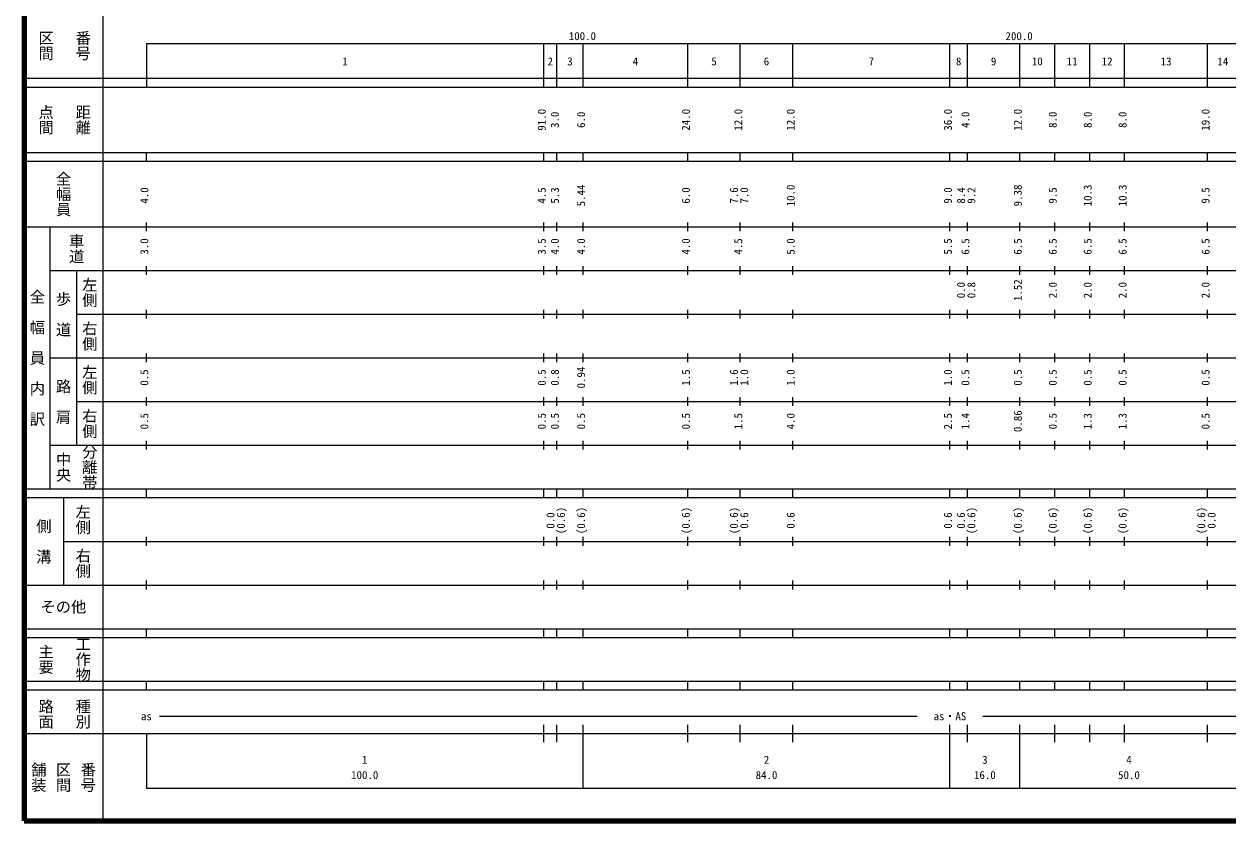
# Model space of a CAD drawing. Units: millimetres on the paper, enlarged 1000 times. Extents: x 40000 to 680000, y 20000 to 380000.
# Drawn here: x 40000 to 315656, y 20000 to 202409 of the extents above; entities that cross this region are included whole.
import ezdxf
from ezdxf.enums import TextEntityAlignment as Align

# ---------------------------------------------------------------- set-up
doc = ezdxf.new("R2010")
doc.units = ezdxf.units.MM
doc.header["$LTSCALE"] = 1000
doc.layers.add('M-TTL', color=2, linetype='Continuous', lineweight=140)
doc.layers.add('M-TTL-BAND', color=7, linetype='Continuous', lineweight=13)
doc.styles.add('@ＭＳ ゴシック', font='')
doc.styles.add('ＭＳ ゴシック', font='')
doc.styles.get('@ＭＳ ゴシック').set_extended_font_data('@MS Gothic')
doc.styles.get('ＭＳ ゴシック').set_extended_font_data('MS Gothic')

msp = doc.modelspace()

# ---------------------------------------------------------------- linework, layer by layer
at = {"layer": 'M-TTL'}
for p, q in [((40000, 380000), (40000, 20000)), ((40000, 20000), (680000, 20000))]:
    msp.add_line(p, q, dxfattribs=at)
at = {"layer": 'M-TTL-BAND'}
for p, q in [((58000, 370000), (58000, 20000)), ((68000, 198000), (579000, 198000)), ((68000, 198000), (68000, 188000)), ((159000, 188000), (159000, 198000)), ((162000, 188000), (162000, 198000)), ((168000, 188000), (168000, 198000)), ((192000, 188000), (192000, 198000)), ((204000, 188000), (204000, 198000)), ((216000, 188000), (216000, 198000)), ((252000, 188000), (252000, 198000)), ((256000, 188000), (256000, 198000)), ((268000, 188000), (268000, 198000)), ((276000, 188000), (276000, 198000)), ((284000, 188000), (284000, 198000)), ((292000, 188000), (292000, 198000)), ((311000, 188000), (311000, 198000)), ((40000, 190000), (579000, 190000)), ((40000, 188000), (579000, 188000)), ((40000, 173000), (579000, 173000)), ((40000, 171000), (579000, 171000)), ((68000, 171000), (68000, 173000)), ((159000, 171000), (159000, 173000)), ((162000, 171000), (162000, 173000)), ((168000, 171000), (168000, 173000)), ((192000, 171000), (192000, 173000)), ((204000, 171000), (204000, 173000)), ((216000, 171000), (216000, 173000)), ((252000, 171000), (252000, 173000)), ((256000, 171000), (256000, 173000)), ((268000, 171000), (268000, 173000)), ((276000, 171000), (276000, 173000)), ((284000, 171000), (284000, 173000)), ((292000, 171000), (292000, 173000)), ((311000, 171000), (311000, 173000)), ((40000, 156000), (579000, 156000)), ((46000, 96000), (46000, 156000)), ((68000, 155000), (68000, 157000)), ((159000, 155000), (159000, 157000)), ((162000, 155000), (162000, 157000)), ((168000, 155000), (168000, 157000)), ((192000, 155000), (192000, 157000)), ((204000, 155000), (204000, 157000)), ((216000, 155000), (216000, 157000)), ((252000, 155000), (252000, 157000)), ((256000, 155000), (256000, 157000)), ((268000, 155000), (268000, 157000)), ((276000, 155000), (276000, 157000)), ((284000, 155000), (284000, 157000)), ((292000, 155000), (292000, 157000)), ((311000, 155000), (311000, 157000)), ((68000, 145000), (68000, 147000)), ((159000, 145000), (159000, 147000)), ((162000, 145000), (162000, 147000)), ((168000, 145000), (168000, 147000)), ((192000, 145000), (192000, 147000)), ((204000, 145000), (204000, 147000)), ((216000, 145000), (216000, 147000)), ((252000, 145000), (252000, 147000)), ((256000, 145000), (256000, 147000)), ((268000, 145000), (268000, 147000)), ((276000, 145000), (276000, 147000)), ((284000, 145000), (284000, 147000)), ((292000, 145000), (292000, 147000)), ((311000, 145000), (311000, 147000)), ((46000, 146000), (579000, 146000)), ((52000, 146000), (52000, 106000)), ((52000, 136000), (579000, 136000)), ((68000, 135000), (68000, 137000)), ((159000, 135000), (159000, 137000)), ((162000, 135000), (162000, 137000)), ((168000, 135000), (168000, 137000)), ((192000, 135000), (192000, 137000)), ((204000, 135000), (204000, 137000)), ((216000, 135000), (216000, 137000)), ((252000, 135000), (252000, 137000)), ((256000, 135000), (256000, 137000)), ((268000, 135000), (268000, 137000)), ((276000, 135000), (276000, 137000)), ((284000, 135000), (284000, 137000)), ((292000, 135000), (292000, 137000)), ((311000, 135000), (311000, 137000)), ((68000, 125000), (68000, 127000)), ((159000, 125000), (159000, 127000)), ((162000, 125000), (162000, 127000)), ((168000, 125000), (168000, 127000)), ((192000, 125000), (192000, 127000)), ((204000, 125000), (204000, 127000)), ((216000, 125000), (216000, 127000)), ((252000, 125000), (252000, 127000)), ((256000, 125000), (256000, 127000)), ((268000, 125000), (268000, 127000)), ((276000, 125000), (276000, 127000)), ((284000, 125000), (284000, 127000)), ((292000, 125000), (292000, 127000)), ((311000, 125000), (311000, 127000)), ((46000, 126000), (579000, 126000)), ((52000, 116000), (579000, 116000)), ((68000, 115000), (68000, 117000)), ((159000, 115000), (159000, 117000)), ((162000, 115000), (162000, 117000)), ((168000, 115000), (168000, 117000)), ((192000, 115000), (192000, 117000)), ((204000, 115000), (204000, 117000)), ((216000, 115000), (216000, 117000)), ((252000, 115000), (252000, 117000)), ((256000, 115000), (256000, 117000)), ((268000, 115000), (268000, 117000)), ((276000, 115000), (276000, 117000)), ((284000, 115000), (284000, 117000)), ((292000, 115000), (292000, 117000)), ((311000, 115000), (311000, 117000)), ((46000, 106000), (579000, 106000)), ((68000, 105000), (68000, 107000)), ((159000, 105000), (159000, 107000)), ((162000, 105000), (162000, 107000)), ((168000, 105000), (168000, 107000)), ((192000, 105000), (192000, 107000)), ((204000, 105000), (204000, 107000)), ((216000, 105000), (216000, 107000)), ((252000, 105000), (252000, 107000)), ((256000, 105000), (256000, 107000)), ((268000, 105000), (268000, 107000)), ((276000, 105000), (276000, 107000)), ((284000, 105000), (284000, 107000)), ((292000, 105000), (292000, 107000)), ((311000, 105000), (311000, 107000)), ((40000, 96000), (579000, 96000)), ((40000, 94000), (579000, 94000)), ((49000, 94000), (49000, 74000)), ((68000, 94000), (68000, 96000)), ((159000, 94000), (159000, 96000)), ((162000, 94000), (162000, 96000)), ((168000, 94000), (168000, 96000)), ((192000, 94000), (192000, 96000)), ((204000, 94000), (204000, 96000)), ((216000, 94000), (216000, 96000)), ((252000, 94000), (252000, 96000)), ((256000, 94000), (256000, 96000)), ((268000, 94000), (268000, 96000)), ((276000, 94000), (276000, 96000)), ((284000, 94000), (284000, 96000)), ((292000, 94000), (292000, 96000)), ((311000, 94000), (311000, 96000)), ((49000, 84000), (579000, 84000)), ((68000, 83000), (68000, 85000)), ((159000, 83000), (159000, 85000)), ((162000, 83000), (162000, 85000)), ((168000, 83000), (168000, 85000)), ((192000, 83000), (192000, 85000)), ((204000, 83000), (204000, 85000)), ((216000, 83000), (216000, 85000)), ((252000, 83000), (252000, 85000)), ((256000, 83000), (256000, 85000)), ((268000, 83000), (268000, 85000)), ((276000, 83000), (276000, 85000)), ((284000, 83000), (284000, 85000)), ((292000, 83000), (292000, 85000)), ((311000, 83000), (311000, 85000)), ((68000, 73000), (68000, 75000)), ((159000, 73000), (159000, 75000)), ((162000, 73000), (162000, 75000)), ((168000, 73000), (168000, 75000)), ((192000, 73000), (192000, 75000)), ((204000, 73000), (204000, 75000)), ((216000, 73000), (216000, 75000)), ((252000, 73000), (252000, 75000)), ((256000, 73000), (256000, 75000)), ((268000, 73000), (268000, 75000)), ((276000, 73000), (276000, 75000)), ((284000, 73000), (284000, 75000)), ((292000, 73000), (292000, 75000)), ((311000, 73000), (311000, 75000)), ((40000, 74000), (579000, 74000)), ((40000, 64000), (579000, 64000)), ((68000, 62000), (68000, 64000)), ((159000, 62000), (159000, 64000)), ((162000, 62000), (162000, 64000)), ((168000, 62000), (168000, 64000)), ((192000, 62000), (192000, 64000)), ((204000, 62000), (204000, 64000)), ((216000, 62000), (216000, 64000)), ((252000, 62000), (252000, 64000)), ((256000, 62000), (256000, 64000)), ((268000, 62000), (268000, 64000)), ((276000, 62000), (276000, 64000)), ((284000, 62000), (284000, 64000)), ((292000, 62000), (292000, 64000)), ((311000, 62000), (311000, 64000)), ((40000, 62000), (579000, 62000)), ((40000, 52000), (579000, 52000)), ((40000, 50000), (579000, 50000)), ((68000, 50000), (68000, 52000)), ((159000, 50000), (159000, 52000)), ((162000, 50000), (162000, 52000)), ((168000, 50000), (168000, 52000)), ((192000, 50000), (192000, 52000)), ((204000, 50000), (204000, 52000)), ((216000, 50000), (216000, 52000)), ((252000, 50000), (252000, 52000)), ((256000, 50000), (256000, 52000)), ((268000, 50000), (268000, 52000)), ((276000, 50000), (276000, 52000)), ((284000, 50000), (284000, 52000)), ((292000, 50000), (292000, 52000)), ((311000, 50000), (311000, 52000)), ((71000, 44000), (244500, 44000)), ((159000, 38000), (159000, 42000)), ((162000, 38000), (162000, 42000)), ((168000, 27500), (168000, 42000)), ((192000, 38000), (192000, 42000)), ((204000, 38000), (204000, 42000)), ((216000, 38000), (216000, 42000)), ((252000, 27500), (252000, 42000)), ((256000, 38000), (256000, 42000)), ((259500, 44000), (565000, 44000)), ((268000, 27500), (268000, 42000)), ((276000, 38000), (276000, 42000)), ((284000, 38000), (284000, 42000)), ((292000, 38000), (292000, 42000)), ((311000, 38000), (311000, 42000)), ((40000, 40000), (579000, 40000)), ((68000, 40000), (68000, 27500)), ((68000, 27500), (579000, 27500))]:
    msp.add_line(p, q, dxfattribs=at)

# ---------------------------------------------------------------- texts
at = {"layer": 'M-TTL-BAND', "style": '@ＭＳ ゴシック'}
for s, p in [('区間', (45000, 197500)), ('番号', (53500, 197500)), ('点間', (45000, 180500)), ('距離', (53500, 180500)), ('全幅員', (49000, 163500)), ('車道', (52000, 151000)), ('左側', (55000, 141000)), ('全\u3000幅\u3000員\u3000内\u3000訳', (43000, 126000)), ('歩\u3000道', (49000, 136000)), ('右側', (55000, 131000)), ('左側', (55000, 121000)), ('路\u3000肩', (49000, 116000)), ('右側', (55000, 111000)), ('分離帯', (55000, 101000)), ('中央', (49000, 101000)), ('左側', (53500, 89000)), ('側\u3000溝', (44500, 84000)), ('右側', (53500, 79000)), ('工作物', (53500, 57000)), ('主要', (45000, 57000)), ('路面', (45000, 44500)), ('種別', (53500, 44500)), ('舗装', (43333, 30000)), ('区間', (49000, 30000)), ('番号', (54667, 30000))]:
    msp.add_text(s, height=2566, rotation=270, dxfattribs=at).set_placement(p, align=Align.MIDDLE_CENTER)
at = {"layer": 'M-TTL-BAND', "style": 'ＭＳ ゴシック'}
for s, p in [('100.0', (167844, 198195)), ('200.0', (267844, 198195)), ('1', (113500, 192405)), ('2', (160500, 192405)), ('3', (165000, 192405)), ('4', (180000, 192405)), ('5', (198000, 192405)), ('6', (210000, 192405)), ('7', (234000, 192405)), ('8', (254000, 192405)), ('9', (262000, 192405)), ('10', (272000, 192405)), ('11', (280000, 192405)), ('12', (288000, 192405)), ('13', (301500, 192405)), ('14', (314500, 192405)), ('as', (68000, 42500)), ('as・AS', (252000, 42500)), ('1', (118000, 32523)), ('2', (210000, 32523)), ('3', (260000, 32523)), ('4', (293000, 32523)), ('100.0', (118000, 29033)), ('84.0', (210000, 29033)), ('16.0', (260000, 29033)), ('50.0', (293000, 29033))]:
    msp.add_text(s, height=1833, dxfattribs=at).set_placement(p, align=Align.BOTTOM_CENTER)
for s, p in [('91.0', (160000, 180500)), ('3.0', (163000, 180500)), ('6.0', (169000, 180500)), ('24.0', (193000, 180500)), ('12.0', (205000, 180500)), ('12.0', (217000, 180500)), ('36.0', (253000, 180500)), ('4.0', (257000, 180500)), ('12.0', (269000, 180500)), ('8.0', (277000, 180500)), ('8.0', (285000, 180500)), ('8.0', (293000, 180500)), ('19.0', (312000, 180500)), ('5.44', (169000, 163174)), ('10.0', (217000, 163174)), ('9.38', (269000, 163174)), ('10.3', (285000, 163174)), ('10.3', (293000, 163174)), ('4.0', (69000, 163174)), ('4.5', (160000, 163174)), ('5.3', (163000, 163174)), ('6.0', (193000, 163174)), ('7.6', (204000, 163174)), ('7.0', (206370, 163174)), ('9.0', (253000, 163174)), ('8.4', (256000, 163174)), ('9.2', (258370, 163174)), ('9.5', (277000, 163174)), ('9.5', (312000, 163174)), ('3.0', (69000, 151500)), ('3.5', (160000, 151500)), ('4.0', (163000, 151500)), ('4.0', (169000, 151500)), ('4.0', (193000, 151500)), ('4.5', (205000, 151500)), ('5.0', (217000, 151500)), ('5.5', (253000, 151500)), ('6.5', (257000, 151500)), ('6.5', (269000, 151500)), ('6.5', (277000, 151500)), ('6.5', (285000, 151500)), ('6.5', (293000, 151500)), ('6.5', (312000, 151500)), ('1.52', (269000, 141500)), ('0.0', (256000, 141500)), ('0.8', (258370, 141500)), ('2.0', (277000, 141500)), ('2.0', (285000, 141500)), ('2.0', (293000, 141500)), ('2.0', (312000, 141500)), ('0.5', (69000, 121500)), ('0.5', (160000, 121500)), ('0.8', (163000, 121500)), ('0.94', (169000, 121500)), ('1.5', (193000, 121500)), ('1.6', (204000, 121500)), ('1.0', (206370, 121500)), ('1.0', (217000, 121500)), ('1.0', (253000, 121500)), ('0.5', (257000, 121500)), ('0.5', (269000, 121500)), ('0.5', (277000, 121500)), ('0.5', (285000, 121500)), ('0.5', (293000, 121500)), ('0.5', (312000, 121500)), ('0.5', (69000, 111500)), ('0.5', (160000, 111500)), ('0.5', (163000, 111500)), ('0.5', (169000, 111500)), ('0.5', (193000, 111500)), ('1.5', (205000, 111500)), ('4.0', (217000, 111500)), ('2.5', (253000, 111500)), ('1.4', (257000, 111500)), ('0.86', (269000, 111500)), ('0.5', (277000, 111500)), ('1.3', (285000, 111500)), ('1.3', (293000, 111500)), ('0.5', (312000, 111500)), ('(0.6)', (164370, 88764)), ('(0.6)', (169000, 88764)), ('(0.6)', (193000, 88764)), ('(0.6)', (204000, 88764)), ('(0.6)', (258370, 88764)), ('(0.6)', (269000, 88764)), ('(0.6)', (277000, 88764)), ('(0.6)', (285000, 88764)), ('(0.6)', (293000, 88764)), ('(0.6)', (311000, 88764)), ('0.0', (162000, 88764)), ('0.6', (206370, 88764)), ('0.6', (217000, 88764)), ('0.6', (253000, 88764)), ('0.6', (256000, 88764)), ('0.0', (313370, 88764))]:
    msp.add_text(s, height=1833, rotation=90, dxfattribs=at).set_placement(p, align=Align.BOTTOM_CENTER)
msp.add_text('その他', height=2566, dxfattribs=at).set_placement((49000, 69000), align=Align.MIDDLE_CENTER)

doc.saveas('drawing.dxf')
